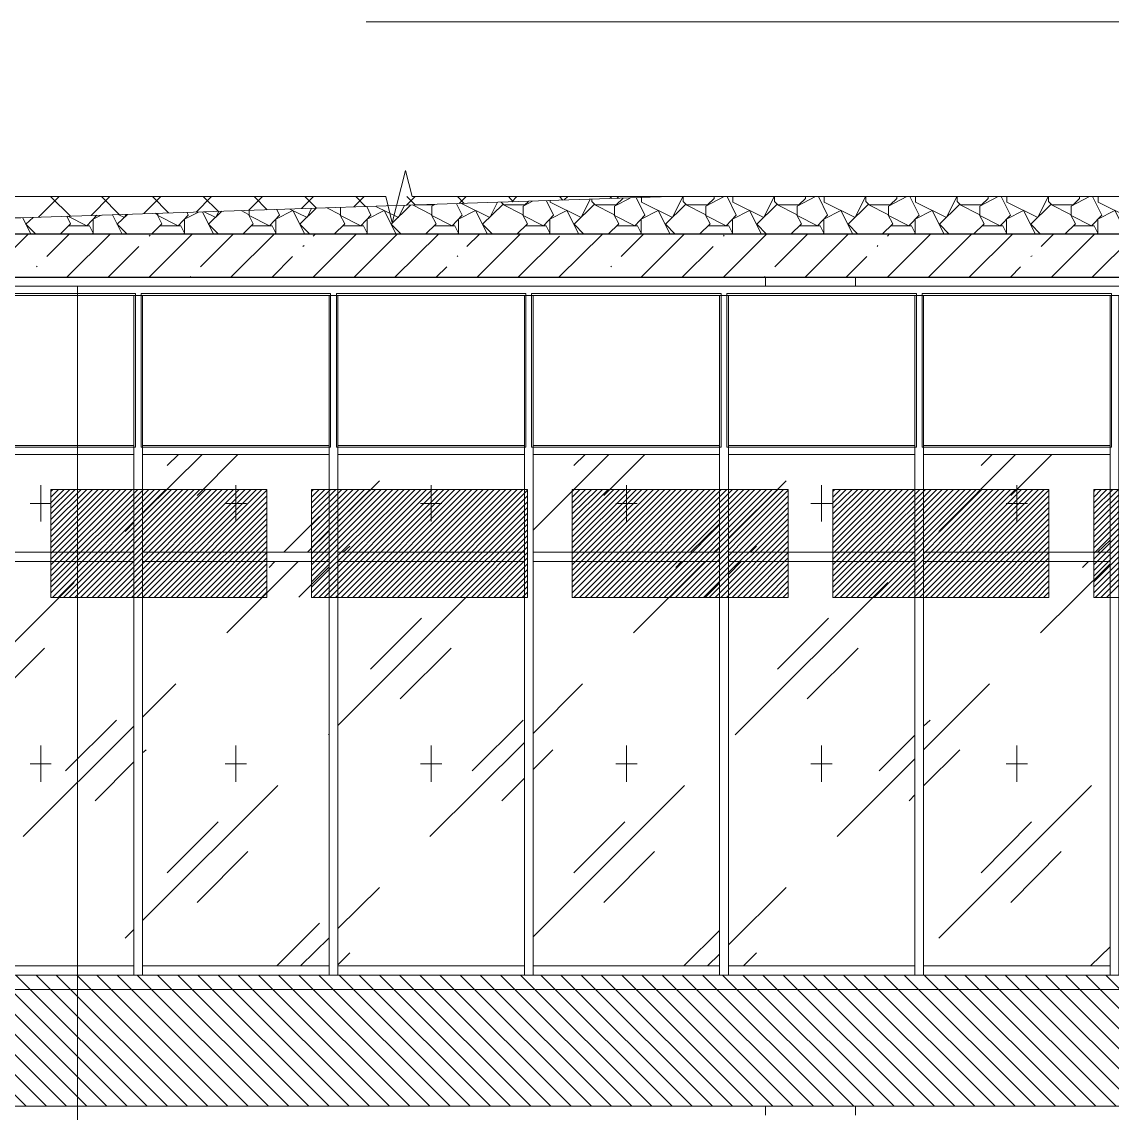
# Model space of a CAD drawing. Header units: millimetres. Extents: x -356862 to 418287, y 0 to 839748.
# Drawn here: x 344522 to 350587, y 800837 to 806908 of the extents above; entities that cross this region are included whole.
import ezdxf

# ---------------------------------------------------------------- set-up
doc = ezdxf.new("R2010")
doc.units = ezdxf.units.MM
doc.layers.add('PDF _Геометрия', color=7, linetype='Continuous', true_color=0xbababa)

msp = doc.modelspace()

# ---------------------------------------------------------------- linework, layer by layer
at = {"layer": 'PDF _Геометрия', "color": 251, "lineweight": 20, "true_color": 0x545454}
msp.add_lwpolyline([(351377.3534, 804234.7603), (351377.3534, 804260.1635), (351368.8856, 806908.4498), (351275.7405, 806908.4498), (346436.4259, 806908.4498)], dxfattribs=at)
at = {"layer": 'PDF _Геометрия', "color": 7, "lineweight": 5}
for points in [[(353104.7727, 805936.7764), (353017.9784, 805936.7764), (346692.5751, 805936.7764), (346656.5872, 806080.728), (346582.4945, 805790.7078), (346546.5066, 805936.7764), (340221.1034, 805936.7764), (340134.309, 805936.7764)], [(344008.3009, 797405.5264), (344008.3009, 800875.1836), (351760.5187, 800875.1836)]]:
    msp.add_lwpolyline(points, dxfattribs=at)
at = {"layer": 'PDF _Геометрия', "color": 7, "lineweight": 30}
for points in [[(352310.9219, 805936.7764), (352310.9219, 805727.1998), (340221.1034, 805727.1998)], [(340221.1034, 805487.9861), (352061.1235, 805487.9861)]]:
    msp.add_lwpolyline(points, dxfattribs=at)
at = {"layer": 'PDF _Геометрия', "color": 7, "lineweight": 20}
msp.add_lwpolyline([(348129.9743, 805936.7764), (344516.3655, 805818.228), (340261.3251, 805818.228), (340221.1034, 805820.3449)], dxfattribs=at)
at = {"layer": 'PDF _Геометрия', "color": 8, "lineweight": 9, "true_color": 0x808080}
for points in [[(344613.7445, 805822.4619), (344730.1759, 805936.7764)], [(344791.5671, 805826.6957), (344681.4864, 805936.7764)], [(344907.9985, 805830.9296), (345011.7284, 805936.7764)], [(345064.6518, 805835.1635), (344965.1558, 805936.7764)], [(345200.1356, 805841.5143), (345295.3977, 805936.7764)], [(345337.7364, 805845.7482), (345248.8251, 805936.7764)], [(345492.2727, 805849.982), (345576.9501, 805936.7764)], [(345612.938, 805854.2159), (345530.3776, 805936.7764)], [(345784.4098, 805860.5667), (345860.6195, 805936.7764)], [(345886.0227, 805862.6836), (345814.0469, 805936.7764)], [(346076.5469, 805869.0344), (346144.2888, 805936.7764)], [(346161.2243, 805871.1514), (346095.5993, 805936.7764)], [(346368.684, 805879.6191), (346425.8413, 805936.7764)], [(346434.309, 805881.7361), (346379.2687, 805936.7764)], [(346660.8211, 805888.0869), (346709.5106, 805936.7764)], [(346815.3574, 805892.3207), (346811.1235, 805890.2038), (346709.5106, 805890.2038), (346662.938, 805936.7764)], [(346982.5953, 805898.6715), (346944.4905, 805936.7764)], [(346955.0751, 805898.6715), (346993.18, 805936.7764)], [(347255.68, 805907.1393), (347228.1598, 805936.7764)], [(347247.2122, 805907.1393), (347274.7324, 805936.7764)], [(347461.0227, 805913.4901), (347461.0227, 805905.0224), (347632.4945, 805820.3449), (347683.3009, 805921.9578)], [(347530.8816, 805915.607), (347511.8292, 805936.7764)], [(347539.3493, 805917.724), (347558.4018, 805936.7764)], [(347691.7687, 805921.9578), (347691.7687, 805909.2562), (347710.8211, 805890.2038), (347827.2526, 805890.2038), (347865.3574, 805926.1917), (347865.3574, 805928.3086)], [(347803.9663, 805926.1917), (347793.3816, 805936.7764)], [(347905.5792, 805928.3086), (347818.7848, 805883.853), (347818.7848, 805830.9296), (347930.9824, 805773.7724), (347988.1397, 805833.0465), (347939.4501, 805930.4256)], [(347831.4864, 805926.1917), (347842.0711, 805936.7764)], [(347969.0872, 805930.4256), (347969.0872, 805905.0224), (348140.559, 805820.3449), (348197.7163, 805936.7764)], [(348079.1679, 805934.6594), (348077.0509, 805936.7764)], [(348123.6235, 805936.7764), (348123.6235, 805936.7764)], [(348199.8332, 805936.7764), (348199.8332, 805909.2562), (348218.8856, 805890.2038), (348335.3171, 805890.2038), (348373.4219, 805926.1917), (348373.4219, 805936.7764)], [(348428.4622, 805936.7764), (348326.8493, 805883.853), (348326.8493, 805830.9296), (348439.0469, 805773.7724), (348496.2042, 805833.0465), (348445.3977, 805936.7764)], [(348477.1518, 805936.7764), (348477.1518, 805905.0224), (348648.6235, 805820.3449), (348705.7808, 805936.7764)], [(348707.8977, 805936.7764), (348707.8977, 805909.2562), (348726.9501, 805890.2038), (348843.3816, 805890.2038), (348881.4864, 805926.1917), (348881.4864, 805936.7764)], [(348936.5268, 805936.7764), (348834.9138, 805883.853), (348834.9138, 805830.9296), (348947.1114, 805773.7724), (349004.2687, 805833.0465), (348953.4622, 805936.7764)], [(348985.2163, 805936.7764), (348985.2163, 805905.0224), (349156.688, 805820.3449), (349213.8453, 805936.7764)], [(349215.9622, 805936.7764), (349215.9622, 805909.2562), (349235.0147, 805890.2038), (349351.4461, 805890.2038), (349389.5509, 805926.1917), (349389.5509, 805936.7764)], [(349444.5913, 805936.7764), (349342.9784, 805883.853), (349342.9784, 805830.9296), (349455.1759, 805773.7724), (349512.3332, 805833.0465), (349461.5268, 805936.7764)], [(349493.2808, 805936.7764), (349493.2808, 805905.0224), (349664.7526, 805820.3449), (349721.9098, 805936.7764)], [(349724.0268, 805936.7764), (349724.0268, 805909.2562), (349743.0792, 805890.2038), (349859.5106, 805890.2038), (349897.6155, 805926.1917), (349897.6155, 805936.7764)], [(349952.6558, 805936.7764), (349851.0429, 805883.853), (349851.0429, 805830.9296), (349963.2405, 805773.7724), (350020.3977, 805833.0465), (349969.5913, 805936.7764)], [(350001.3453, 805936.7764), (350001.3453, 805905.0224), (350172.8171, 805820.3449), (350229.9743, 805936.7764)], [(350232.0913, 805936.7764), (350232.0913, 805909.2562), (350251.1437, 805890.2038), (350369.6921, 805890.2038), (350405.68, 805926.1917), (350405.68, 805936.7764)], [(350460.7203, 805936.7764), (350359.1074, 805883.853), (350359.1074, 805830.9296), (350471.305, 805773.7724), (350528.4622, 805833.0465), (350477.6558, 805936.7764)], [(350509.4098, 805936.7764), (350509.4098, 805905.0224), (350680.8816, 805820.3449), (350738.0388, 805936.7764)], [(345536.7284, 805852.099), (345600.2364, 805820.3449), (345617.1719, 805854.2159)], [(345615.055, 805727.1998), (345560.0147, 805782.2401), (345634.1074, 805854.2159)], [(345750.5388, 805727.1998), (345807.6961, 805784.357), (345782.2929, 805837.2804), (345742.0711, 805858.4498)], [(345786.5268, 805860.5667), (345786.5268, 805830.9296), (345898.7243, 805773.7724), (345955.8816, 805833.0465), (345941.063, 805864.8006)], [(345934.7122, 805727.1998), (345934.7122, 805809.7603), (346029.9743, 805858.4498), (346095.5993, 805727.1998)], [(346013.0388, 805866.9175), (346108.3009, 805820.3449), (346133.7042, 805871.1514)], [(346123.1195, 805727.1998), (346068.0792, 805782.2401), (346159.1074, 805871.1514)], [(346258.6034, 805727.1998), (346317.8776, 805784.357), (346290.3574, 805837.2804), (346218.3816, 805873.2683)], [(346294.5913, 805875.3853), (346294.5913, 805830.9296), (346406.7888, 805773.7724), (346463.9461, 805833.0465), (346440.6598, 805881.7361)], [(346442.7768, 805727.1998), (346442.7768, 805809.7603), (346538.0388, 805858.4498), (346603.6638, 805727.1998)], [(346491.4663, 805881.7361), (346616.3655, 805820.3449), (346650.2364, 805888.0869)], [(346631.184, 805727.1998), (346576.1437, 805782.2401), (346684.1074, 805888.0869)], [(346766.6679, 805727.1998), (346825.9421, 805784.357), (346798.4219, 805837.2804), (346694.6921, 805890.2038)], [(346819.5913, 805892.3207), (346802.6558, 805883.853), (346802.6558, 805830.9296), (346914.8534, 805773.7724), (346972.0106, 805833.0465), (346940.2566, 805896.5546)], [(346950.8413, 805727.1998), (346950.8413, 805809.7603), (347046.1034, 805858.4498), (347111.7284, 805727.1998)], [(346967.7768, 805898.6715), (347124.43, 805820.3449), (347166.7687, 805905.0224)], [(347274.7324, 805727.1998), (347334.0066, 805784.357), (347306.4864, 805837.2804), (347196.4058, 805892.3207), (347084.2082, 805782.2401), (347139.2485, 805727.1998)], [(347187.938, 805905.0224), (347202.7566, 805890.2038), (347319.188, 805890.2038), (347340.3574, 805909.2562)], [(347361.5268, 805911.3732), (347310.7203, 805883.853), (347310.7203, 805830.9296), (347422.9179, 805773.7724), (347480.0751, 805833.0465), (347439.8534, 805913.4901)], [(347458.9058, 805727.1998), (347458.9058, 805809.7603), (347554.1679, 805858.4498), (347619.7929, 805727.1998)], [(347782.7969, 805727.1998), (347842.0711, 805784.357), (347814.5509, 805837.2804), (347704.4703, 805892.3207), (347594.3897, 805782.2401), (347647.313, 805727.1998)], [(347966.9703, 805727.1998), (347966.9703, 805809.7603), (348062.2324, 805858.4498), (348127.8574, 805727.1998)], [(348290.8614, 805727.1998), (348350.1356, 805784.357), (348322.6155, 805837.2804), (348212.5348, 805892.3207), (348102.4542, 805782.2401), (348155.3776, 805727.1998)], [(348798.9259, 805727.1998), (348858.2001, 805784.357), (348830.68, 805837.2804), (348720.5993, 805892.3207), (348610.5187, 805782.2401), (348663.4421, 805727.1998), (348424.2284, 805487.9861)], [(348475.0348, 805727.1998), (348475.0348, 805809.7603), (348570.2969, 805858.4498), (348635.9219, 805727.1998)], [(348983.0993, 805727.1998), (348983.0993, 805809.7603), (349078.3614, 805858.4498), (349143.9864, 805727.1998)], [(349306.9905, 805727.1998), (349366.2647, 805784.357), (349338.7445, 805837.2804), (349228.6638, 805892.3207), (349118.5832, 805782.2401), (349171.5066, 805727.1998)], [(349491.1638, 805727.1998), (349491.1638, 805809.7603), (349586.4259, 805858.4498), (349652.0509, 805727.1998)], [(349815.055, 805727.1998), (349874.3292, 805784.357), (349846.809, 805837.2804), (349736.7284, 805892.3207), (349626.6477, 805782.2401), (349679.5711, 805727.1998)], [(349999.2284, 805727.1998), (349999.2284, 805809.7603), (350094.4905, 805858.4498), (350160.1155, 805727.1998)], [(350323.1195, 805727.1998), (350382.3937, 805784.357), (350354.8735, 805837.2804), (350244.7929, 805892.3207), (350134.7122, 805782.2401), (350187.6356, 805727.1998)], [(350507.2929, 805727.1998), (350507.2929, 805809.7603), (350602.555, 805858.4498), (350668.18, 805727.1998)], [(344571.4058, 805727.1998), (344526.9501, 805818.228)], [(344598.9259, 805727.1998), (344543.8856, 805782.2401), (344584.1074, 805820.3449), (344581.9905, 805820.3449)], [(344584.1074, 805820.3449), (344584.1074, 805820.3449)], [(344734.4098, 805727.1998), (344791.5671, 805784.357), (344772.5147, 805826.6957)], [(344776.7485, 805826.6957), (344882.5953, 805773.7724), (344939.7526, 805833.0465)], [(344918.5832, 805727.1998), (344918.5832, 805809.7603), (344963.0388, 805833.0465)], [(345079.4703, 805727.1998), (345026.5469, 805835.1635)], [(345106.9905, 805727.1998), (345051.9501, 805782.2401), (345109.1074, 805837.2804)], [(345060.4179, 805835.1635), (345092.1719, 805820.3449), (345100.6397, 805837.2804)], [(345242.4743, 805727.1998), (345299.6316, 805784.357), (345274.2284, 805837.2804), (345263.6437, 805843.6312)], [(345278.4622, 805843.6312), (345278.4622, 805830.9296), (345390.6598, 805773.7724), (345447.8171, 805833.0465), (345441.4663, 805847.8651)], [(345426.6477, 805727.1998), (345426.6477, 805809.7603), (345504.9743, 805849.982)], [(345587.5348, 805727.1998), (345526.1437, 805852.099)], [(344914.3493, 805727.1998), (344918.5832, 805733.5506), (344897.4138, 805773.7724), (344783.0993, 805773.7724)], [(345422.4138, 805727.1998), (345426.6477, 805733.5506), (345405.4784, 805773.7724), (345291.1638, 805773.7724)], [(345930.4784, 805727.1998), (345934.7122, 805733.5506), (345913.5429, 805773.7724), (345799.2284, 805773.7724)], [(346438.5429, 805727.1998), (346442.7768, 805733.5506), (346421.6074, 805773.7724), (346307.2929, 805773.7724)], [(346946.6074, 805727.1998), (346950.8413, 805733.5506), (346929.6719, 805773.7724), (346815.3574, 805773.7724)], [(347454.6719, 805727.1998), (347458.9058, 805733.5506), (347437.7364, 805773.7724), (347323.4219, 805773.7724)], [(347962.7364, 805727.1998), (347966.9703, 805733.5506), (347945.8009, 805773.7724), (347831.4864, 805773.7724)], [(348470.8009, 805727.1998), (348475.0348, 805733.5506), (348453.8655, 805773.7724), (348339.5509, 805773.7724)], [(348978.8655, 805727.1998), (348983.0993, 805733.5506), (348961.93, 805773.7724), (348847.6155, 805773.7724)], [(349486.93, 805727.1998), (349491.1638, 805733.5506), (349469.9945, 805773.7724), (349355.68, 805773.7724)], [(349994.9945, 805727.1998), (349999.2284, 805733.5506), (349978.059, 805773.7724), (349863.7445, 805773.7724)], [(350503.059, 805727.1998), (350507.2929, 805733.5506), (350486.1235, 805773.7724), (350371.809, 805773.7724)], [(344317.3735, 805487.9861), (344556.5872, 805727.1998)], [(344660.3171, 805602.3006), (344785.2163, 805727.1998)], [(344772.5147, 805487.9861), (345013.8453, 805727.1998)], [(345229.7727, 805487.9861), (345468.9864, 805727.1998)], [(345229.7727, 805716.6151), (345236.1235, 805720.849)], [(345515.559, 805545.1433), (345697.6155, 805727.1998)], [(345684.9138, 805487.9861), (345926.2445, 805727.1998)], [(346142.1719, 805487.9861), (346381.3856, 805727.1998)], [(346142.1719, 805716.6151), (346152.7566, 805727.1998)], [(346370.8009, 805487.9861), (346610.0147, 805727.1998)], [(346597.313, 805487.9861), (346838.6437, 805727.1998)], [(346997.4138, 805659.4578), (347067.2727, 805727.1998)], [(347054.5711, 805487.9861), (347293.7848, 805727.1998)], [(347283.2001, 805487.9861), (347511.8292, 805716.6151)], [(347509.7122, 805487.9861), (347751.0429, 805727.1998)], [(347854.7727, 805602.3006), (347979.6719, 805727.1998)], [(347966.9703, 805487.9861), (348206.184, 805727.1998)], [(348424.2284, 805716.6151), (348428.4622, 805720.849)], [(348710.0147, 805545.1433), (348892.0711, 805727.1998)], [(348879.3695, 805487.9861), (349118.5832, 805727.1998)], [(349336.6276, 805487.9861), (349575.8413, 805727.1998)], [(349336.6276, 805716.6151), (349347.2122, 805727.1998)], [(349565.2566, 805487.9861), (349804.4703, 805727.1998)], [(349791.7687, 805487.9861), (350033.0993, 805727.1998)], [(350191.8695, 805659.4578), (350259.6114, 805727.1998)], [(350249.0268, 805487.9861), (350488.2405, 805727.1998)], [(350475.5388, 805487.9861), (350706.2848, 805716.6151)], [(345001.1437, 805487.9861), (345172.6155, 805659.4578)], [(346085.0147, 805659.4578), (346091.3655, 805663.6917)], [(348195.5993, 805487.9861), (348367.0711, 805659.4578)], [(349279.4703, 805659.4578), (349283.7042, 805663.6917)], [(345913.5429, 805487.9861), (346027.8574, 805602.3006)], [(346942.3735, 805602.3006), (346946.6074, 805606.5344)], [(349107.9985, 805487.9861), (349222.313, 805602.3006)], [(350134.7122, 805602.3006), (350141.063, 805606.5344)], [(344603.1598, 805545.1433), (344607.3937, 805549.3772)], [(345458.4018, 805487.9861), (345462.6356, 805492.2199)], [(346825.9421, 805487.9861), (346885.2163, 805545.1433)], [(347797.6155, 805545.1433), (347801.8493, 805549.3772)], [(348652.8574, 805487.9861), (348657.0913, 805492.2199)], [(350020.3977, 805487.9861), (350077.555, 805545.1433)], [(344543.8856, 805487.9861), (344546.0026, 805487.9861)], [(347738.3413, 805487.9861), (347740.4582, 805487.9861)]]:
    msp.add_lwpolyline(points, dxfattribs=at)
at = {"layer": 'PDF _Геометрия', "color": 161, "lineweight": 9, "true_color": 0x7f9fff}
for points in [[(341520.9018, 801525.0828), (341520.9018, 800875.1836), (343508.7042, 800875.1836), (343508.7042, 797405.5264), (341520.9018, 797405.5264), (341520.9018, 796675.1836), (351991.2647, 796675.1836), (351991.2647, 798004.6191), (352061.1235, 798004.6191), (352061.1235, 800705.8288), (352061.1235, 801525.0828), (352061.1235, 804905.8288), (352061.1235, 805487.9861), (351760.5187, 805487.9861), (351760.5187, 801605.5264), (344008.3009, 801605.5264), (344008.3009, 805487.9861), (343508.7042, 805487.9861), (343508.7042, 801605.5264), (341520.9018, 801605.5264)], [(344008.3009, 800875.1836), (351760.5187, 800875.1836), (351760.5187, 797405.5264), (344008.3009, 797405.5264)]]:
    msp.add_lwpolyline(points, close=True, dxfattribs=at)
at = {"layer": 'PDF _Геометрия', "color": 252, "lineweight": 5, "true_color": 0x989898}
for points in [[(345170.4985, 805437.1796), (346256.4864, 805437.1796), (347342.4743, 805437.1796), (348426.3453, 805437.1796), (349512.3332, 805437.1796), (350598.3211, 805437.1796), (351661.0227, 805437.1796), (351661.0227, 805386.3732), (350598.3211, 805386.3732), (349512.3332, 805386.3732), (348426.3453, 805386.3732), (347342.4743, 805386.3732), (346256.4864, 805386.3732), (345170.4985, 805386.3732), (344059.1074, 805386.3732), (344059.1074, 805437.1796)], [(345193.7848, 804526.8974), (345193.7848, 803932.0385), (345193.7848, 801605.5264), (345145.0953, 801605.5264), (345145.0953, 803932.0385), (345145.0953, 804526.8974), (345145.0953, 805386.3732), (345193.7848, 805386.3732)], [(346279.7727, 804526.8974), (346279.7727, 803932.0385), (346279.7727, 801605.5264), (346231.0832, 801605.5264), (346231.0832, 803932.0385), (346231.0832, 804526.8974), (346231.0832, 805386.3732), (346279.7727, 805386.3732)], [(347365.7606, 804526.8974), (347365.7606, 803932.0385), (347365.7606, 801605.5264), (347317.0711, 801605.5264), (347317.0711, 803932.0385), (347317.0711, 804526.8974), (347317.0711, 805386.3732), (347365.7606, 805386.3732)], [(348451.7485, 804526.8974), (348451.7485, 803932.0385), (348451.7485, 801605.5264), (348403.059, 801605.5264), (348403.059, 803932.0385), (348403.059, 804526.8974), (348403.059, 805386.3732), (348451.7485, 805386.3732)], [(349537.7364, 804526.8974), (349537.7364, 803932.0385), (349537.7364, 801605.5264), (349489.0469, 801605.5264), (349489.0469, 803932.0385), (349489.0469, 804526.8974), (349489.0469, 805386.3732), (349537.7364, 805386.3732)], [(350623.7243, 804526.8974), (350623.7243, 803932.0385), (350623.7243, 801605.5264), (350575.0348, 801605.5264), (350575.0348, 803932.0385), (350575.0348, 804526.8974), (350575.0348, 805386.3732), (350623.7243, 805386.3732)], [(345145.0953, 804552.3006), (345145.0953, 804501.4941), (344107.7969, 804501.4941), (344107.7969, 804552.3006)], [(346231.0832, 804552.3006), (346231.0832, 804501.4941), (345193.7848, 804501.4941), (345193.7848, 804552.3006)], [(347317.0711, 804552.3006), (347317.0711, 804501.4941), (346279.7727, 804501.4941), (346279.7727, 804552.3006)], [(348403.059, 804552.3006), (348403.059, 804501.4941), (347365.7606, 804501.4941), (347365.7606, 804552.3006)], [(349489.0469, 804552.3006), (349489.0469, 804501.4941), (348451.7485, 804501.4941), (348451.7485, 804552.3006)], [(350575.0348, 804552.3006), (350575.0348, 804501.4941), (349537.7364, 804501.4941), (349537.7364, 804552.3006)], [(345145.0953, 803957.4417), (345145.0953, 803906.6353), (344107.7969, 803906.6353), (344107.7969, 803957.4417)], [(346231.0832, 803957.4417), (346231.0832, 803906.6353), (345193.7848, 803906.6353), (345193.7848, 803957.4417)], [(347317.0711, 803957.4417), (347317.0711, 803906.6353), (346279.7727, 803906.6353), (346279.7727, 803957.4417)], [(348403.059, 803957.4417), (348403.059, 803906.6353), (347365.7606, 803906.6353), (347365.7606, 803957.4417)], [(349489.0469, 803957.4417), (349489.0469, 803906.6353), (348451.7485, 803906.6353), (348451.7485, 803957.4417)], [(350575.0348, 803957.4417), (350575.0348, 803906.6353), (349537.7364, 803906.6353), (349537.7364, 803957.4417)], [(344107.7969, 801605.5264), (344107.7969, 801656.3328), (345145.0953, 801656.3328), (345145.0953, 801605.5264)], [(345193.7848, 801605.5264), (345193.7848, 801656.3328), (346231.0832, 801656.3328), (346231.0832, 801605.5264)], [(346279.7727, 801605.5264), (346279.7727, 801656.3328), (347317.0711, 801656.3328), (347317.0711, 801605.5264)], [(347365.7606, 801605.5264), (347365.7606, 801656.3328), (348403.059, 801656.3328), (348403.059, 801605.5264)], [(348451.7485, 801605.5264), (348451.7485, 801656.3328), (349489.0469, 801656.3328), (349489.0469, 801605.5264)], [(349537.7364, 801605.5264), (349537.7364, 801656.3328), (350575.0348, 801656.3328), (350575.0348, 801605.5264)]]:
    msp.add_lwpolyline(points, close=True, dxfattribs=at)
at = {"layer": 'PDF _Геометрия', "color": 252, "lineweight": 18, "true_color": 0x989898}
msp.add_lwpolyline([(344831.7888, 797111.2724), (344831.7888, 805437.1796)], dxfattribs=at)
at = {"layer": 'PDF _Геометрия', "color": 7, "lineweight": 9}
for points in [[(348659.2082, 805487.9861), (348659.2082, 805437.1796)], [(349158.805, 805437.1796), (349158.805, 805487.9861)], [(348659.2082, 800875.1836), (348659.2082, 800826.4941)], [(349158.805, 800826.4941), (349158.805, 800875.1836)]]:
    msp.add_lwpolyline(points, dxfattribs=at)
at = {"layer": 'PDF _Геометрия', "color": 7, "lineweight": 5}
for points in [[(344099.3292, 804541.7159), (345153.563, 804541.7159), (345153.563, 805396.9578), (344099.3292, 805396.9578)], [(345185.3171, 804541.7159), (346239.5509, 804541.7159), (346239.5509, 805396.9578), (345185.3171, 805396.9578)], [(346271.305, 804541.7159), (347325.5388, 804541.7159), (347325.5388, 805396.9578), (346271.305, 805396.9578)], [(347357.2929, 804541.7159), (348411.5268, 804541.7159), (348411.5268, 805396.9578), (347357.2929, 805396.9578)], [(349497.5147, 804541.7159), (349497.5147, 805396.9578), (348443.2808, 805396.9578), (348443.2808, 804541.7159)], [(349529.2687, 804541.7159), (350583.5026, 804541.7159), (350583.5026, 805396.9578), (349529.2687, 805396.9578)]]:
    msp.add_lwpolyline(points, close=True, dxfattribs=at)
at = {"layer": 'PDF _Геометрия', "color": 254, "lineweight": 5, "true_color": 0xdcdcdc}
for points in [[(345193.7848, 804173.3691), (345524.0268, 804501.4941)], [(345329.2687, 804440.103), (345392.7768, 804501.4941)], [(345496.5066, 804272.8651), (345723.0187, 804501.4941)], [(347365.7606, 804080.224), (347787.0308, 804501.4941)], [(347592.2727, 804440.103), (347655.7808, 804501.4941)], [(347759.5106, 804272.8651), (347988.1397, 804501.4941)], [(349622.4138, 804073.8732), (350050.0348, 804501.4941)], [(349857.3937, 804440.103), (349918.7848, 804501.4941)], [(350022.5147, 804272.8651), (350251.1437, 804501.4941)], [(346279.7727, 804126.7965), (346510.5187, 804355.4256)], [(348451.7485, 804035.7683), (348773.5227, 804355.4256)], [(344626.4461, 804330.0224), (344626.4461, 804128.9135)], [(345712.434, 804330.0224), (345712.434, 804128.9135)], [(346798.4219, 804330.0224), (346798.4219, 804128.9135)], [(347884.4098, 804330.0224), (347884.4098, 804128.9135)], [(348970.3977, 804330.0224), (348970.3977, 804128.9135)], [(350056.3856, 804330.0224), (350056.3856, 804128.9135)], [(344567.1719, 804228.4094), (344685.7203, 804228.4094)], [(345653.1598, 804228.4094), (345771.7082, 804228.4094)], [(346739.1477, 804228.4094), (346857.6961, 804228.4094)], [(347825.1356, 804228.4094), (347943.684, 804228.4094)], [(348911.1235, 804228.4094), (349029.6719, 804228.4094)], [(349997.1114, 804228.4094), (350115.6598, 804228.4094)], [(345979.1679, 803957.4417), (346178.1598, 804156.4336)], [(345096.4058, 804073.8732), (345145.0953, 804122.5627)], [(348242.1719, 803957.4417), (348403.059, 804116.2119)], [(346110.4179, 803957.4417), (346231.0832, 804075.9901)], [(346309.4098, 803957.4417), (346345.3977, 803991.3127)], [(348373.4219, 803957.4417), (348403.059, 803984.9619)], [(348574.5308, 803957.4417), (348608.4018, 803991.3127)], [(350505.1759, 803957.4417), (350575.0348, 804025.1836)], [(345661.6276, 803508.6514), (346059.6114, 803906.6353)], [(345896.6074, 803872.7643), (345928.3614, 803906.6353)], [(346061.7284, 803707.6433), (346231.0832, 803876.9982)], [(347924.6316, 803508.6514), (348322.6155, 803906.6353)], [(348159.6114, 803872.7643), (348191.3655, 803906.6353)], [(348451.7485, 803834.6594), (348523.7243, 803906.6353)], [(350187.6356, 803508.6514), (350575.0348, 803893.9336)], [(350422.6155, 803872.7643), (350454.3695, 803906.6353)], [(344107.7969, 803087.3812), (344812.7364, 803790.2038)], [(346279.7727, 802994.2361), (347075.7405, 803790.2038)], [(348489.8534, 802941.3127), (349338.7445, 803790.2038)], [(348324.7324, 803707.6433), (348403.059, 803785.9699)], [(346461.8292, 803307.5425), (346745.4985, 803591.2119)], [(348724.8332, 803307.5425), (349008.5026, 803591.2119)], [(344363.9461, 803142.4215), (344647.6155, 803423.974)], [(346626.9501, 803142.4215), (346910.6195, 803423.974)], [(348889.9542, 803142.4215), (349173.6235, 803423.974)], [(345193.7848, 803040.8086), (345377.9582, 803224.982)], [(347365.7606, 802949.7804), (347640.9622, 803224.982)], [(349537.7364, 802858.7522), (349903.9663, 803224.982)], [(344764.0469, 802742.3207), (345047.7163, 803023.8732)], [(347027.0509, 802742.3207), (347310.7203, 803023.8732)], [(349537.7364, 802990.0022), (349573.7243, 803023.8732)], [(344529.0671, 802376.0909), (345145.0953, 802990.0022)], [(346226.8493, 802941.3127), (346231.0832, 802945.5465)], [(349290.055, 802742.3207), (349489.0469, 802939.1957)], [(344626.4461, 802882.0385), (344626.4461, 802680.9296)], [(345712.434, 802882.0385), (345712.434, 802680.9296)], [(346792.0711, 802376.0909), (347317.0711, 802898.974)], [(346798.4219, 802882.0385), (346798.4219, 802680.9296)], [(347884.4098, 802882.0385), (347884.4098, 802680.9296)], [(348970.3977, 802882.0385), (348970.3977, 802680.9296)], [(350056.3856, 802882.0385), (350056.3856, 802680.9296)], [(345193.7848, 802841.8167), (345212.8372, 802858.7522)], [(347365.7606, 802748.6715), (347475.8413, 802858.7522)], [(349537.7364, 802657.6433), (349738.8453, 802858.7522)], [(344567.1719, 802780.4256), (344685.7203, 802780.4256)], [(344929.1679, 802575.0828), (345145.0953, 802791.0103)], [(345653.1598, 802780.4256), (345771.7082, 802780.4256)], [(346739.1477, 802780.4256), (346857.6961, 802780.4256)], [(347825.1356, 802780.4256), (347943.684, 802780.4256)], [(348911.1235, 802780.4256), (349029.6719, 802780.4256)], [(349057.1921, 802376.0909), (349489.0469, 802807.9457)], [(349997.1114, 802780.4256), (350115.6598, 802780.4256)], [(347192.1719, 802575.0828), (347317.0711, 802699.982)], [(345193.7848, 801908.2482), (345945.2969, 802659.7603)], [(347365.7606, 801817.2199), (348208.3009, 802659.7603)], [(349622.4138, 801810.8691), (350471.305, 802659.7603)], [(349457.2929, 802575.0828), (349489.0469, 802608.9538)], [(345329.2687, 802174.982), (345612.938, 802458.6514)], [(347592.2727, 802174.982), (347875.9421, 802458.6514)], [(349857.3937, 802174.982), (350138.9461, 802458.6514)], [(345496.5066, 802009.8611), (345778.059, 802293.5304)], [(347759.5106, 802009.8611), (348041.063, 802293.5304)], [(350022.5147, 802009.8611), (350304.0671, 802293.5304)], [(346279.7727, 801863.7925), (346510.5187, 802092.4215)], [(348451.7485, 801772.7643), (348773.5227, 802092.4215)], [(345096.4058, 801810.8691), (345145.0953, 801859.5586)], [(345941.063, 801656.3328), (346178.1598, 801893.4296)], [(348204.0671, 801656.3328), (348403.059, 801853.2078)], [(346072.313, 801656.3328), (346231.0832, 801812.9861)], [(346279.7727, 801662.6836), (346345.3977, 801728.3086)], [(348536.4259, 801656.3328), (348608.4018, 801728.3086)], [(350467.0711, 801656.3328), (350575.0348, 801762.1796)], [(348335.3171, 801656.3328), (348403.059, 801721.9578)]]:
    msp.add_lwpolyline(points, dxfattribs=at)
at = {"layer": 'PDF _Геометрия', "color": 254, "lineweight": 9, "true_color": 0xdcdcdc}
for points in [[(344683.6034, 804296.1514), (344694.188, 804306.7361)], [(344683.6034, 804264.3974), (344725.9421, 804306.7361)], [(344683.6034, 804232.6433), (344757.6961, 804306.7361)], [(344683.6034, 804203.0062), (344789.4501, 804306.7361)], [(344683.6034, 804171.2522), (344819.0872, 804306.7361)], [(344683.6034, 804139.4982), (344850.8413, 804306.7361)], [(344683.6034, 804107.7441), (344882.5953, 804306.7361)], [(344683.6034, 804075.9901), (344914.3493, 804306.7361)], [(344683.6034, 804044.2361), (344946.1034, 804306.7361)], [(344683.6034, 804012.482), (344977.8574, 804306.7361)], [(344683.6034, 803982.8449), (345007.4945, 804306.7361)], [(344683.6034, 803951.0909), (345039.2485, 804306.7361)], [(344683.6034, 803919.3369), (345071.0026, 804306.7361)], [(344683.6034, 803887.5828), (345102.7566, 804306.7361)], [(344683.6034, 803855.8288), (345134.5106, 804306.7361)], [(344683.6034, 803824.0748), (345166.2647, 804306.7361)], [(344683.6034, 803792.3207), (345198.0187, 804306.7361)], [(344683.6034, 803762.6836), (345227.6558, 804306.7361)], [(344683.6034, 803730.9296), (345259.4098, 804306.7361)], [(344692.0711, 803705.5264), (345291.1638, 804306.7361)], [(344723.8251, 803705.5264), (345322.9179, 804306.7361)], [(344753.4622, 803705.5264), (345354.6719, 804306.7361)], [(344785.2163, 803705.5264), (345386.4259, 804306.7361)], [(344816.9703, 803705.5264), (345418.18, 804306.7361)], [(344848.7243, 803705.5264), (345447.8171, 804306.7361)], [(344880.4784, 803705.5264), (345479.5711, 804306.7361)], [(344912.2324, 803705.5264), (345511.3251, 804306.7361)], [(344941.8695, 803705.5264), (345543.0792, 804306.7361)], [(344973.6235, 803705.5264), (345574.8332, 804306.7361)], [(345005.3776, 803705.5264), (345606.5872, 804306.7361)], [(345037.1316, 803705.5264), (345636.2243, 804306.7361)], [(345068.8856, 803705.5264), (345667.9784, 804306.7361)], [(345100.6397, 803705.5264), (345699.7324, 804306.7361)], [(345132.3937, 803705.5264), (345731.4864, 804306.7361)], [(345162.0308, 803705.5264), (345763.2405, 804306.7361)], [(345193.7848, 803705.5264), (345794.9945, 804306.7361)], [(345225.5388, 803705.5264), (345826.7485, 804306.7361)], [(345257.2929, 803705.5264), (345856.3856, 804306.7361)], [(345289.0469, 803705.5264), (345883.9058, 804302.5022)], [(346133.7042, 804296.1514), (346144.2888, 804306.7361)], [(346133.7042, 804264.3974), (346176.0429, 804306.7361)], [(346133.7042, 804232.6433), (346207.7969, 804306.7361)], [(346133.7042, 804203.0062), (346239.5509, 804306.7361)], [(346133.7042, 804171.2522), (346269.188, 804306.7361)], [(346133.7042, 804139.4982), (346300.9421, 804306.7361)], [(346133.7042, 804107.7441), (346332.6961, 804306.7361)], [(346133.7042, 804075.9901), (346364.4501, 804306.7361)], [(346133.7042, 804044.2361), (346396.2042, 804306.7361)], [(346133.7042, 804012.482), (346427.9582, 804306.7361)], [(346133.7042, 803982.8449), (346459.7122, 804306.7361)], [(346133.7042, 803951.0909), (346489.3493, 804306.7361)], [(346133.7042, 803919.3369), (346521.1034, 804306.7361)], [(346133.7042, 803887.5828), (346552.8574, 804306.7361)], [(346133.7042, 803855.8288), (346584.6114, 804306.7361)], [(346133.7042, 803824.0748), (346616.3655, 804306.7361)], [(346133.7042, 803792.3207), (346648.1195, 804306.7361)], [(346133.7042, 803762.6836), (346679.8735, 804306.7361)], [(346133.7042, 803730.9296), (346709.5106, 804306.7361)], [(346142.1719, 803705.5264), (346741.2647, 804306.7361)], [(346173.9259, 803705.5264), (346773.0187, 804306.7361)], [(346203.563, 803705.5264), (346804.7727, 804306.7361)], [(346235.3171, 803705.5264), (346836.5268, 804306.7361)], [(346267.0711, 803705.5264), (346868.2808, 804306.7361)], [(346298.8251, 803705.5264), (346897.9179, 804306.7361)], [(346330.5792, 803705.5264), (346929.6719, 804306.7361)], [(346362.3332, 803705.5264), (346961.4259, 804306.7361)], [(346394.0872, 803705.5264), (346993.18, 804306.7361)], [(346423.7243, 803705.5264), (347024.934, 804306.7361)], [(346455.4784, 803705.5264), (347056.688, 804306.7361)], [(346487.2324, 803705.5264), (347088.4421, 804306.7361)], [(346518.9864, 803705.5264), (347118.0792, 804306.7361)], [(346550.7405, 803705.5264), (347149.8332, 804306.7361)], [(346582.4945, 803705.5264), (347181.5872, 804306.7361)], [(346612.1316, 803705.5264), (347213.3413, 804306.7361)], [(346643.8856, 803705.5264), (347245.0953, 804306.7361)], [(346675.6397, 803705.5264), (347276.8493, 804306.7361)], [(346707.3937, 803705.5264), (347308.6034, 804306.7361)], [(346739.1477, 803705.5264), (347334.0066, 804302.5022)], [(347583.805, 804296.1514), (347594.3897, 804306.7361)], [(347583.805, 804264.3974), (347626.1437, 804306.7361)], [(347583.805, 804232.6433), (347657.8977, 804306.7361)], [(347583.805, 804203.0062), (347689.6518, 804306.7361)], [(347583.805, 804171.2522), (347721.4058, 804306.7361)], [(347583.805, 804139.4982), (347751.0429, 804306.7361)], [(347583.805, 804107.7441), (347782.7969, 804306.7361)], [(347583.805, 804075.9901), (347814.5509, 804306.7361)], [(347583.805, 804044.2361), (347846.305, 804306.7361)], [(347583.805, 804012.482), (347878.059, 804306.7361)], [(347583.805, 803982.8449), (347909.813, 804306.7361)], [(347583.805, 803951.0909), (347941.5671, 804306.7361)], [(347583.805, 803919.3369), (347971.2042, 804306.7361)], [(347583.805, 803887.5828), (348002.9582, 804306.7361)], [(347583.805, 803855.8288), (348034.7122, 804306.7361)], [(347583.805, 803824.0748), (348066.4663, 804306.7361)], [(347583.805, 803792.3207), (348098.2203, 804306.7361)], [(347583.805, 803762.6836), (348129.9743, 804306.7361)], [(347583.805, 803730.9296), (348159.6114, 804306.7361)], [(347592.2727, 803705.5264), (348191.3655, 804306.7361)], [(347624.0268, 803705.5264), (348223.1195, 804306.7361)], [(347655.7808, 803705.5264), (348254.8735, 804306.7361)], [(347685.4179, 803705.5264), (348286.6276, 804306.7361)], [(347717.1719, 803705.5264), (348318.3816, 804306.7361)], [(347748.9259, 803705.5264), (348350.1356, 804306.7361)], [(347780.68, 803705.5264), (348379.7727, 804306.7361)], [(347812.434, 803705.5264), (348411.5268, 804306.7361)], [(347844.188, 803705.5264), (348443.2808, 804306.7361)], [(347873.8251, 803705.5264), (348475.0348, 804306.7361)], [(347905.5792, 803705.5264), (348506.7888, 804306.7361)], [(347937.3332, 803705.5264), (348538.5429, 804306.7361)], [(347969.0872, 803705.5264), (348570.2969, 804306.7361)], [(348000.8413, 803705.5264), (348599.934, 804306.7361)], [(348032.5953, 803705.5264), (348631.688, 804306.7361)], [(348064.3493, 803705.5264), (348663.4421, 804306.7361)], [(348093.9864, 803705.5264), (348695.1961, 804306.7361)], [(348125.7405, 803705.5264), (348726.9501, 804306.7361)], [(348157.4945, 803705.5264), (348758.7042, 804306.7361)], [(348189.2485, 803705.5264), (348784.1074, 804302.5022)], [(349033.9058, 804296.1514), (349044.4905, 804306.7361)], [(349033.9058, 804264.3974), (349076.2445, 804306.7361)], [(349033.9058, 804232.6433), (349107.9985, 804306.7361)], [(349033.9058, 804203.0062), (349139.7526, 804306.7361)], [(349033.9058, 804171.2522), (349171.5066, 804306.7361)], [(349033.9058, 804139.4982), (349201.1437, 804306.7361)], [(349033.9058, 804107.7441), (349232.8977, 804306.7361)], [(349033.9058, 804075.9901), (349264.6518, 804306.7361)], [(349033.9058, 804044.2361), (349296.4058, 804306.7361)], [(349033.9058, 804012.482), (349328.1598, 804306.7361)], [(349033.9058, 803982.8449), (349359.9138, 804306.7361)], [(349033.9058, 803951.0909), (349391.6679, 804306.7361)], [(349033.9058, 803919.3369), (349421.305, 804306.7361)], [(349033.9058, 803887.5828), (349453.059, 804306.7361)], [(349033.9058, 803855.8288), (349484.813, 804306.7361)], [(349033.9058, 803824.0748), (349516.5671, 804306.7361)], [(349033.9058, 803792.3207), (349548.3211, 804306.7361)], [(349033.9058, 803762.6836), (349580.0751, 804306.7361)], [(349033.9058, 803730.9296), (349611.8292, 804306.7361)], [(349042.3735, 803705.5264), (349641.4663, 804306.7361)], [(349074.1276, 803705.5264), (349673.2203, 804306.7361)], [(349105.8816, 803705.5264), (349704.9743, 804306.7361)], [(349135.5187, 803705.5264), (349736.7284, 804306.7361)], [(349167.2727, 803705.5264), (349768.4824, 804306.7361)], [(349199.0268, 803705.5264), (349800.2364, 804306.7361)], [(349230.7808, 803705.5264), (349829.8735, 804306.7361)], [(349262.5348, 803705.5264), (349861.6276, 804306.7361)], [(349294.2888, 803705.5264), (349893.3816, 804306.7361)], [(349326.0429, 803705.5264), (349925.1356, 804306.7361)], [(349355.68, 803705.5264), (349956.8897, 804306.7361)], [(349387.434, 803705.5264), (349988.6437, 804306.7361)], [(349419.188, 803705.5264), (350020.3977, 804306.7361)], [(349450.9421, 803705.5264), (350050.0348, 804306.7361)], [(349482.6961, 803705.5264), (350081.7888, 804306.7361)], [(349514.4501, 803705.5264), (350113.5429, 804306.7361)], [(349546.2042, 803705.5264), (350145.2969, 804306.7361)], [(349575.8413, 803705.5264), (350177.0509, 804306.7361)], [(349607.5953, 803705.5264), (350208.805, 804306.7361)], [(349639.3493, 803705.5264), (350234.2082, 804302.5022)], [(350484.0066, 804296.1514), (350494.5913, 804306.7361)], [(350484.0066, 804264.3974), (350526.3453, 804306.7361)], [(350484.0066, 804232.6433), (350558.0993, 804306.7361)], [(350484.0066, 804203.0062), (350589.8534, 804306.7361)], [(350484.0066, 804171.2522), (350621.6074, 804306.7361)], [(350484.0066, 804139.4982), (350653.3614, 804306.7361)], [(350484.0066, 804107.7441), (350682.9985, 804306.7361)], [(350484.0066, 804075.9901), (350714.7526, 804306.7361)], [(350484.0066, 804044.2361), (350746.5066, 804306.7361)], [(350484.0066, 804012.482), (350778.2606, 804306.7361)], [(350484.0066, 803982.8449), (350810.0147, 804306.7361)], [(350484.0066, 803951.0909), (350841.7687, 804306.7361)], [(350484.0066, 803919.3369), (350873.5227, 804306.7361)], [(350484.0066, 803887.5828), (350903.1598, 804306.7361)], [(350484.0066, 803855.8288), (350934.9138, 804306.7361)], [(350484.0066, 803824.0748), (350966.6679, 804306.7361)], [(350484.0066, 803792.3207), (350998.4219, 804306.7361)], [(350484.0066, 803762.6836), (351030.1759, 804306.7361)], [(350484.0066, 803730.9296), (351061.93, 804306.7361)], [(350492.4743, 803705.5264), (351091.5671, 804306.7361)], [(350524.2284, 803705.5264), (351123.3211, 804306.7361)], [(350555.9824, 803705.5264), (351155.0751, 804306.7361)], [(345320.8009, 803705.5264), (345883.9058, 804270.7482)], [(345352.555, 803705.5264), (345883.9058, 804238.9941)], [(346770.9018, 803705.5264), (347334.0066, 804270.7482)], [(346802.6558, 803705.5264), (347334.0066, 804238.9941)], [(348221.0026, 803705.5264), (348784.1074, 804270.7482)], [(348252.7566, 803705.5264), (348784.1074, 804238.9941)], [(349671.1034, 803705.5264), (350234.2082, 804270.7482)], [(349702.8574, 803705.5264), (350234.2082, 804238.9941)], [(345382.1921, 803705.5264), (345883.9058, 804207.2401)], [(345413.9461, 803705.5264), (345883.9058, 804175.4861)], [(346832.2929, 803705.5264), (347334.0066, 804207.2401)], [(346864.0469, 803705.5264), (347334.0066, 804175.4861)], [(348284.5106, 803705.5264), (348784.1074, 804207.2401)], [(348314.1477, 803705.5264), (348784.1074, 804175.4861)], [(349734.6114, 803705.5264), (350234.2082, 804207.2401)], [(349764.2485, 803705.5264), (350234.2082, 804175.4861)], [(345445.7001, 803705.5264), (345883.9058, 804143.732)], [(345477.4542, 803705.5264), (345883.9058, 804114.0949)], [(346895.8009, 803705.5264), (347334.0066, 804143.732)], [(346927.555, 803705.5264), (347334.0066, 804114.0949)], [(348345.9018, 803705.5264), (348784.1074, 804143.732)], [(348377.6558, 803705.5264), (348784.1074, 804114.0949)], [(349796.0026, 803705.5264), (350234.2082, 804143.732)], [(349827.7566, 803705.5264), (350234.2082, 804114.0949)], [(345509.2082, 803705.5264), (345883.9058, 804082.3409)], [(345540.9622, 803705.5264), (345883.9058, 804050.5869)], [(346959.309, 803705.5264), (347334.0066, 804082.3409)], [(346991.063, 803705.5264), (347334.0066, 804050.5869)], [(348409.4098, 803705.5264), (348784.1074, 804082.3409)], [(348441.1638, 803705.5264), (348784.1074, 804050.5869)], [(349859.5106, 803705.5264), (350234.2082, 804082.3409)], [(349891.2647, 803705.5264), (350234.2082, 804050.5869)], [(345570.5993, 803705.5264), (345883.9058, 804018.8328)], [(345602.3534, 803705.5264), (345883.9058, 803987.0788)], [(347022.8171, 803705.5264), (347334.0066, 804018.8328)], [(347052.4542, 803705.5264), (347334.0066, 803987.0788)], [(348472.9179, 803705.5264), (348784.1074, 804018.8328)], [(348502.555, 803705.5264), (348784.1074, 803987.0788)], [(349923.0187, 803705.5264), (350234.2082, 804018.8328)], [(349954.7727, 803705.5264), (350234.2082, 803987.0788)], [(345634.1074, 803705.5264), (345883.9058, 803955.3248)], [(345665.8614, 803705.5264), (345883.9058, 803925.6877)], [(347084.2082, 803705.5264), (347334.0066, 803955.3248)], [(347115.9622, 803705.5264), (347334.0066, 803925.6877)], [(348534.309, 803705.5264), (348784.1074, 803955.3248)], [(348566.063, 803705.5264), (348784.1074, 803925.6877)], [(349984.4098, 803705.5264), (350234.2082, 803955.3248)], [(350016.1638, 803705.5264), (350234.2082, 803925.6877)], [(345697.6155, 803705.5264), (345883.9058, 803893.9336)], [(345729.3695, 803705.5264), (345883.9058, 803862.1796)], [(347147.7163, 803705.5264), (347334.0066, 803893.9336)], [(347179.4703, 803705.5264), (347334.0066, 803862.1796)], [(348597.8171, 803705.5264), (348784.1074, 803893.9336)], [(348629.5711, 803705.5264), (348784.1074, 803862.1796)], [(350047.9179, 803705.5264), (350234.2082, 803893.9336)], [(350079.6719, 803705.5264), (350234.2082, 803862.1796)], [(345761.1235, 803705.5264), (345883.9058, 803830.4256)], [(345790.7606, 803705.5264), (345883.9058, 803798.6715)], [(347211.2243, 803705.5264), (347334.0066, 803830.4256)], [(347240.8614, 803705.5264), (347334.0066, 803798.6715)], [(348661.3251, 803705.5264), (348784.1074, 803830.4256)], [(348693.0792, 803705.5264), (348784.1074, 803798.6715)], [(350111.4259, 803705.5264), (350234.2082, 803830.4256)], [(350143.18, 803705.5264), (350234.2082, 803798.6715)], [(345822.5147, 803705.5264), (345883.9058, 803766.9175)], [(345854.2687, 803705.5264), (345883.9058, 803735.1635)], [(347272.6155, 803705.5264), (347334.0066, 803766.9175)], [(347304.3695, 803705.5264), (347334.0066, 803735.1635)], [(348722.7163, 803705.5264), (348784.1074, 803766.9175)], [(348754.4703, 803705.5264), (348784.1074, 803735.1635)], [(350174.934, 803705.5264), (350234.2082, 803766.9175)], [(350204.5711, 803705.5264), (350234.2082, 803735.1635)]]:
    msp.add_lwpolyline(points, dxfattribs=at)
at = {"layer": 'PDF _Геометрия', "color": 142, "lineweight": 9, "true_color": 0x008ab8}
for points in [[(344683.6034, 803705.5264), (345883.9058, 803705.5264), (345883.9058, 804306.7361), (344683.6034, 804306.7361)], [(346133.7042, 803705.5264), (347334.0066, 803705.5264), (347334.0066, 804306.7361), (346133.7042, 804306.7361)], [(347583.805, 803705.5264), (348784.1074, 803705.5264), (348784.1074, 804306.7361), (347583.805, 804306.7361)], [(349033.9058, 803705.5264), (350234.2082, 803705.5264), (350234.2082, 804306.7361), (349033.9058, 804306.7361)], [(350484.0066, 803705.5264), (351684.309, 803705.5264), (351684.309, 804306.7361), (350484.0066, 804306.7361)]]:
    msp.add_lwpolyline(points, close=True, dxfattribs=at)
at = {"layer": 'PDF _Геометрия', "color": 161, "lineweight": 9, "true_color": 0x7f9fff}
for points in [[(344658.2001, 800875.1836), (343508.7042, 802026.7965)], [(344546.0026, 800875.1836), (343508.7042, 801914.599)], [(344770.3977, 800875.1836), (344040.055, 801605.5264)], [(344882.5953, 800875.1836), (344152.2526, 801605.5264)], [(344994.7929, 800875.1836), (344264.4501, 801605.5264)], [(345106.9905, 800875.1836), (344376.6477, 801605.5264)], [(345219.188, 800875.1836), (344488.8453, 801605.5264)], [(345331.3856, 800875.1836), (344601.0429, 801605.5264)], [(345443.5832, 800875.1836), (344713.2405, 801605.5264)], [(345555.7808, 800875.1836), (344827.555, 801605.5264)], [(345667.9784, 800875.1836), (344939.7526, 801605.5264)], [(345780.1759, 800875.1836), (345051.9501, 801605.5264)], [(345894.4905, 800875.1836), (345164.1477, 801605.5264)], [(346006.688, 800875.1836), (345276.3453, 801605.5264)], [(346118.8856, 800875.1836), (345388.5429, 801605.5264)], [(346231.0832, 800875.1836), (345500.7405, 801605.5264)], [(346343.2808, 800875.1836), (345612.938, 801605.5264)], [(346455.4784, 800875.1836), (345725.1356, 801605.5264)], [(346567.6759, 800875.1836), (345837.3332, 801605.5264)], [(346679.8735, 800875.1836), (345949.5308, 801605.5264)], [(346792.0711, 800875.1836), (346061.7284, 801605.5264)], [(346904.2687, 800875.1836), (346173.9259, 801605.5264)], [(347016.4663, 800875.1836), (346286.1235, 801605.5264)], [(347128.6638, 800875.1836), (346398.3211, 801605.5264)], [(347240.8614, 800875.1836), (346510.5187, 801605.5264)], [(347353.059, 800875.1836), (346622.7163, 801605.5264)], [(347465.2566, 800875.1836), (346734.9138, 801605.5264)], [(347577.4542, 800875.1836), (346847.1114, 801605.5264)], [(347689.6518, 800875.1836), (346959.309, 801605.5264)], [(347801.8493, 800875.1836), (347071.5066, 801605.5264)], [(347914.0469, 800875.1836), (347183.7042, 801605.5264)], [(348026.2445, 800875.1836), (347295.9018, 801605.5264)], [(348138.4421, 800875.1836), (347408.0993, 801605.5264)], [(348250.6397, 800875.1836), (347520.2969, 801605.5264)], [(348362.8372, 800875.1836), (347632.4945, 801605.5264)], [(348475.0348, 800875.1836), (347744.6921, 801605.5264)], [(348587.2324, 800875.1836), (347859.0066, 801605.5264)], [(348699.43, 800875.1836), (347971.2042, 801605.5264)], [(348811.6276, 800875.1836), (348083.4018, 801605.5264)], [(348925.9421, 800875.1836), (348195.5993, 801605.5264)], [(349038.1397, 800875.1836), (348307.7969, 801605.5264)], [(349150.3372, 800875.1836), (348419.9945, 801605.5264)], [(349262.5348, 800875.1836), (348532.1921, 801605.5264)], [(349374.7324, 800875.1836), (348644.3897, 801605.5264)], [(349486.93, 800875.1836), (348756.5872, 801605.5264)], [(349599.1276, 800875.1836), (348868.7848, 801605.5264)], [(349711.3251, 800875.1836), (348980.9824, 801605.5264)], [(349823.5227, 800875.1836), (349093.18, 801605.5264)], [(349935.7203, 800875.1836), (349205.3776, 801605.5264)], [(350047.9179, 800875.1836), (349317.5751, 801605.5264)], [(350160.1155, 800875.1836), (349429.7727, 801605.5264)], [(350272.313, 800875.1836), (349541.9703, 801605.5264)], [(350384.5106, 800875.1836), (349654.1679, 801605.5264)], [(350496.7082, 800875.1836), (349766.3655, 801605.5264)], [(350608.9058, 800875.1836), (349878.563, 801605.5264)], [(350721.1034, 800875.1836), (349990.7606, 801605.5264)], [(350833.3009, 800875.1836), (350102.9582, 801605.5264)], [(350945.4985, 800875.1836), (350215.1558, 801605.5264)], [(351057.6961, 800875.1836), (350327.3534, 801605.5264)], [(351169.8937, 800875.1836), (350439.5509, 801605.5264)], [(351282.0913, 800875.1836), (350551.7485, 801605.5264)]]:
    msp.add_lwpolyline(points, dxfattribs=at)
at = {"layer": 'PDF _Геометрия', "color": 7, "lineweight": 9}
msp.add_lwpolyline([(344008.3009, 801525.0828), (344008.3009, 801605.5264), (351760.5187, 801605.5264), (351760.5187, 801525.0828)], close=True, dxfattribs=at)

doc.saveas('drawing.dxf')
